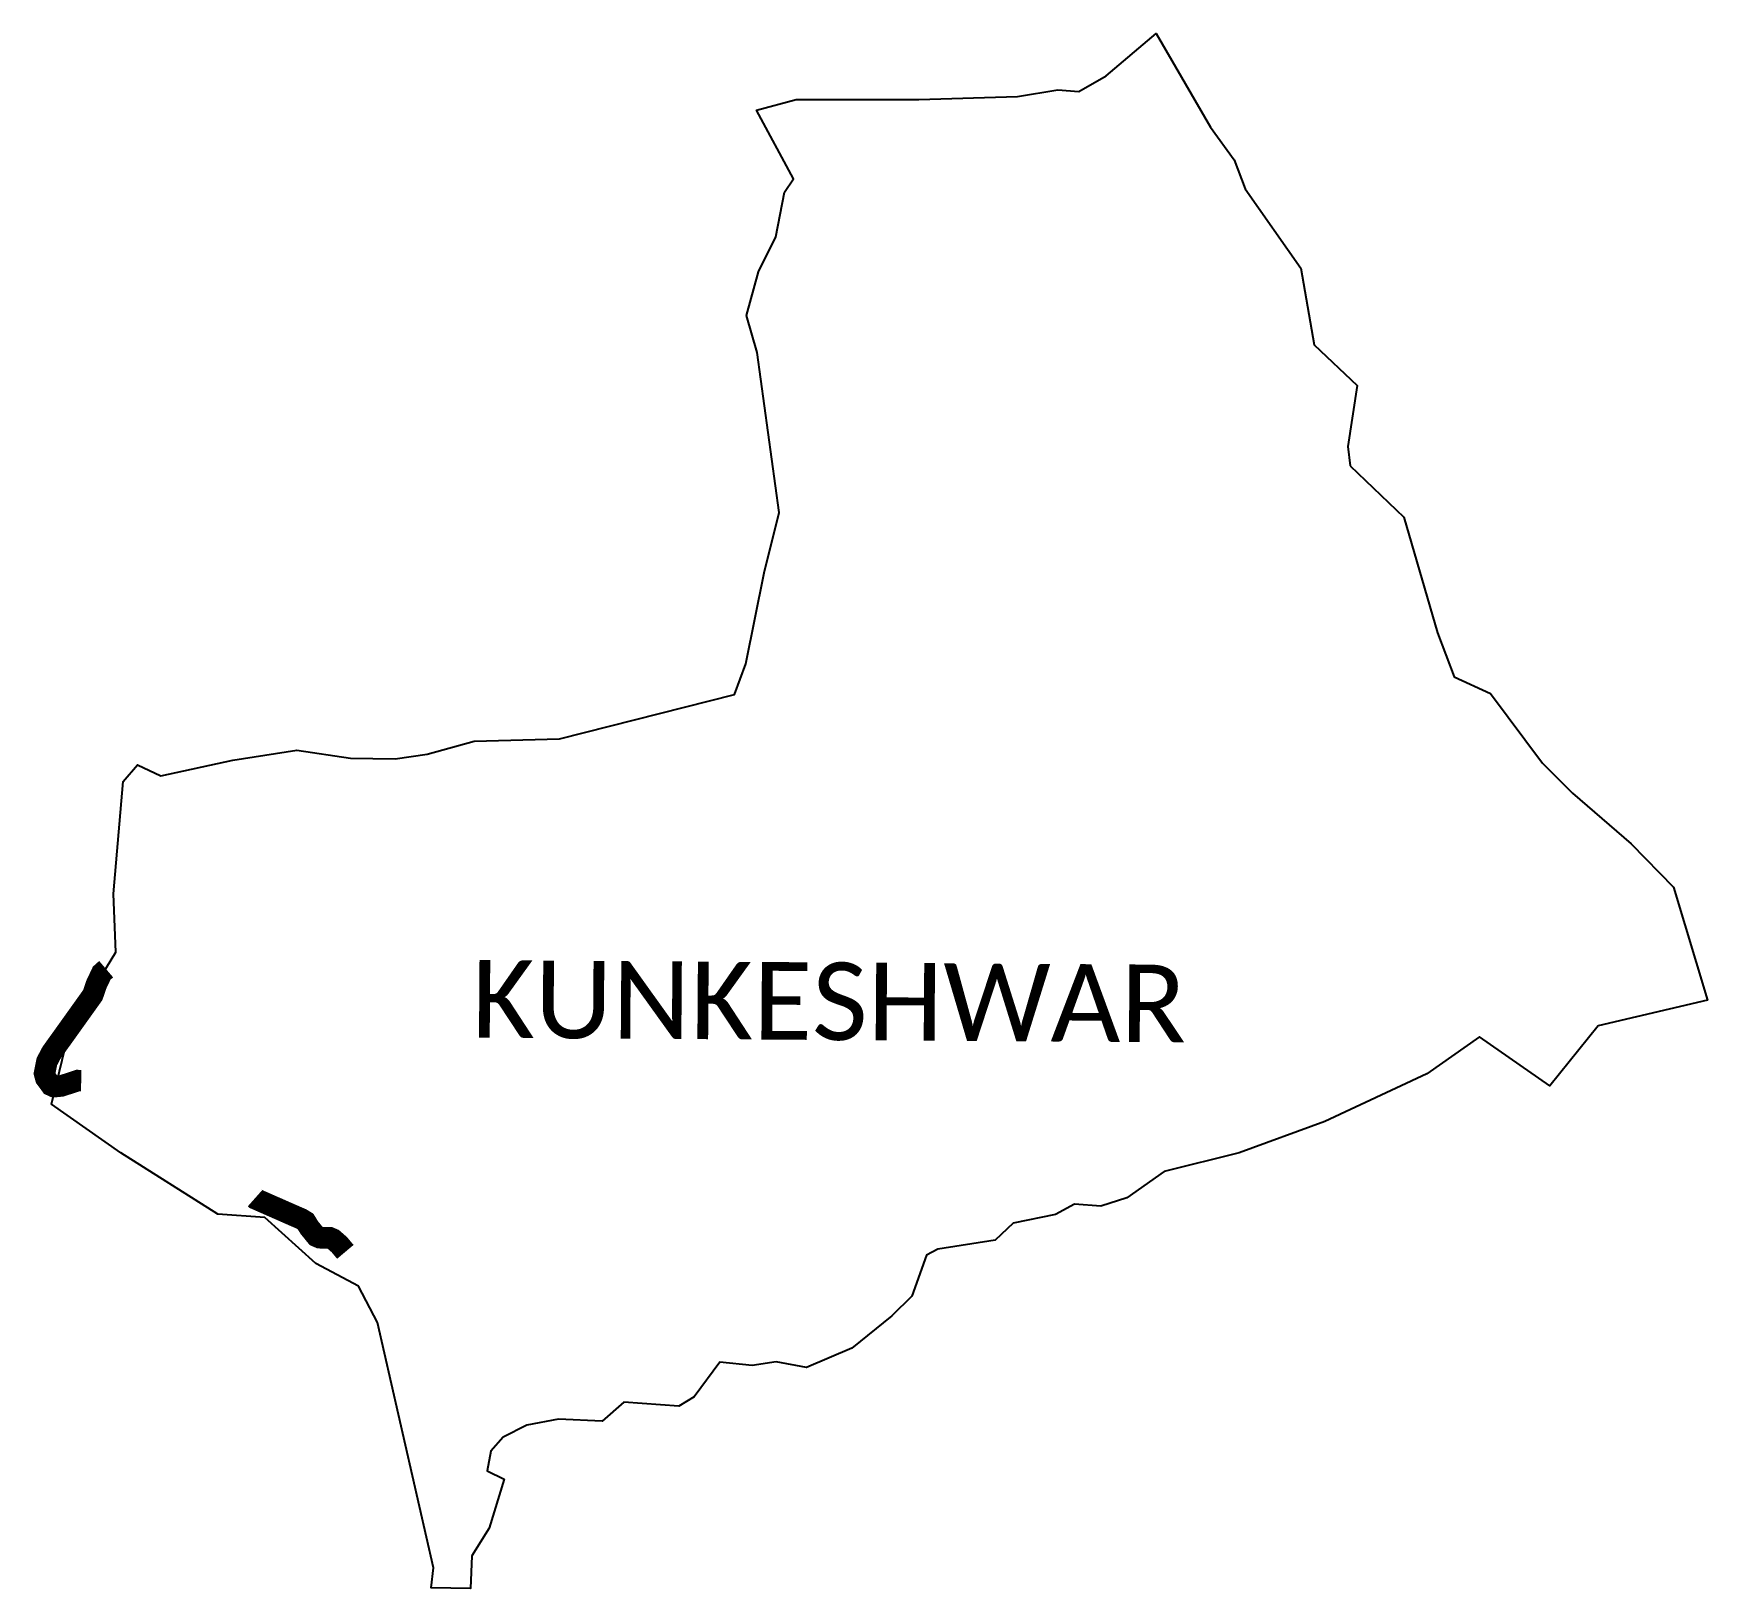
# Model space of a CAD drawing. Header units: metres. Extents: x 327559 to 331451, y 1805680 to 1809296.
import ezdxf

# ---------------------------------------------------------------- set-up
doc = ezdxf.new("R2010")
doc.units = ezdxf.units.M
for name, color, linetype in [('ARTIFICIALLY PROTECTED', 10, 'Continuous'), ('village', 3, 'Continuous'), ('VILLAGE NAME', 250, 'Continuous')]:
    doc.layers.add(name, color=color, linetype=linetype)

msp = doc.modelspace()

# ---------------------------------------------------------------- linework, layer by layer
at = {"color": 3}
msp.add_lwpolyline([(329846.8, 1809149.6), (329940.7, 1809165.1)], dxfattribs=at)
at = {"layer": 'ARTIFICIALLY PROTECTED', "const_width": 50, "flags": 128}
for points in [[(327727.8, 1807120.1), (327725.1, 1807117.8), (327717.4, 1807110.9), (327713.5, 1807102.6), (327705.3, 1807085.3), (327696.5, 1807059.8), (327680.7, 1807037.7), (327671.4, 1807024.7), (327635, 1806973.7), (327617.8, 1806949.7), (327601.3, 1806926.7), (327590, 1806905.4), (327587.4, 1806892.8), (327584.4, 1806877.9), (327587.4, 1806866.8), (327595.1, 1806856.4), (327599.6, 1806850.2), (327606.8, 1806846.9), (327623.2, 1806848.5), (327651, 1806857.5), (327661.8, 1806861.1), (327669.8, 1806860.9)], [(328073.5, 1806587.2), (328074.4, 1806586.4), (328114.8, 1806568.6), (328119.2, 1806566.7), (328157.8, 1806549.7), (328181.9, 1806539.2), (328191.3, 1806533.4), (328196.1, 1806525.7), (328200.2, 1806519.1), (328216.5, 1806499), (328224.3, 1806495.6), (328248, 1806495.4), (328255.4, 1806492.2), (328269.6, 1806479.8), (328283.9, 1806462.8)]]:
    msp.add_lwpolyline(points, dxfattribs=at)
at = {"layer": 'village', "color": 3}
for points in [[(329940.7, 1809165.1, 0), (329989, 1809161.4, 0), (330052.7, 1809197.3, 0), (330169.1, 1809296, 0), (330295.2, 1809078.3, 0), (330350.1, 1809001.8, 0), (330376.4, 1808935.1, 0), (330505.1, 1808749.9, 0), (330536.2, 1808572.1, 0), (330636.2, 1808477.4, 0), (330614.8, 1808335.3, 0), (330620.3, 1808290.9, 0)], [(330620.3, 1808290.9, 0), (330744.6, 1808171.6, 0), (330823.1, 1807902.4, 0), (330862.3, 1807799.7, 0), (330946.2, 1807760.9, 0), (331067.4, 1807599.4, 0), (331137, 1807529.2, 0), (331273.6, 1807411.7, 0), (331371.6, 1807311, 0), (331451, 1807048.1, 0), (331196.6, 1806988.3, 0), (331084.7, 1806848.6, 0), (330921.1, 1806962.8, 0), (330798.4, 1806876.8, 0), (330560.9, 1806765.6, 0), (330361.8, 1806692.7, 0), (330188, 1806649.7, 0), (330100.9, 1806588.2, 0), (330040.5, 1806569.3, 0), (329979.5, 1806574, 0), (329935.2, 1806549.6, 0), (329836.9, 1806529.8, 0), (329795.1, 1806489.8, 0), (329661.3, 1806469.2, 0), (329635.4, 1806455.4, 0), (329600.7, 1806360, 0), (329554.6, 1806314, 0), (329461.5, 1806238.9, 0), (329355.9, 1806193.9, 0), (329285.2, 1806206.9, 0), (329230, 1806198.6, 0), (329154.9, 1806206.4, 0), (329095, 1806125.5, 0), (329059.1, 1806103.7, 0), (328931.2, 1806113.1, 0), (328881.2, 1806068.9, 0), (328779.2, 1806073.7, 0), (328706.2, 1806059.9, 0), (328650.7, 1806031.5, 0), (328622.4, 1805999.1, 0), (328613.9, 1805953.7, 0), (328653.4, 1805934.3, 0), (328618.3, 1805820.1, 0), (328578.2, 1805756.2, 0), (328574.9, 1805679.9, 0), (328483.7, 1805681.3, 0), (328489.1, 1805728, 0), (328358.4, 1806298.6, 0), (328314.7, 1806383.1, 0), (328215.2, 1806435.9, 0), (328097, 1806542.5, 0), (327987.2, 1806550.6, 0), (327762.2, 1806692.7, 0), (327600.8, 1806806.1, 0), (327643.7, 1806985.6, 0), (327750.2, 1807159.5, 0), (327744.5, 1807295.4, 0), (327767.3, 1807556.3, 0), (327801, 1807595.6, 0), (327854.5, 1807569.7, 0), (328022.3, 1807606.5, 0), (328171.4, 1807629.4, 0), (328296.1, 1807610.7, 0), (328400, 1807609.1, 0), (328473.8, 1807619.9, 0), (328583.3, 1807650.1, 0), (328781.6, 1807655.6, 0), (329188.9, 1807758.9, 0), (329215.4, 1807830.2, 0), (329257.7, 1808041.6, 0), (329292.9, 1808182.3, 0), (329241.6, 1808553.8, 0), (329216.7, 1808640.1, 0), (329244.7, 1808741.5, 0), (329284.5, 1808823.5, 0), (329305.1, 1808927, 0), (329325.6, 1808957.7, 0), (329240.1, 1809117.3, 0), (329332.1, 1809142.8, 0), (329617.6, 1809142.8, 0), (329846.8, 1809149.6, 0)]]:
    msp.add_polyline3d(points, dxfattribs=at)

# ---------------------------------------------------------------- texts
at = {"layer": 'VILLAGE NAME', "insert": (328578.8, 1807141.4), "char_height": 180.345, "attachment_point": 1, "rotation": 359.6139}
msp.add_mtext_dynamic_manual_height_columns('{\\fCalibri|b0|i0|c0|p34;KUNKESHWAR}', width=3252.397, gutter_width=901.7, heights=[0], dxfattribs=at)

doc.saveas('drawing.dxf')
